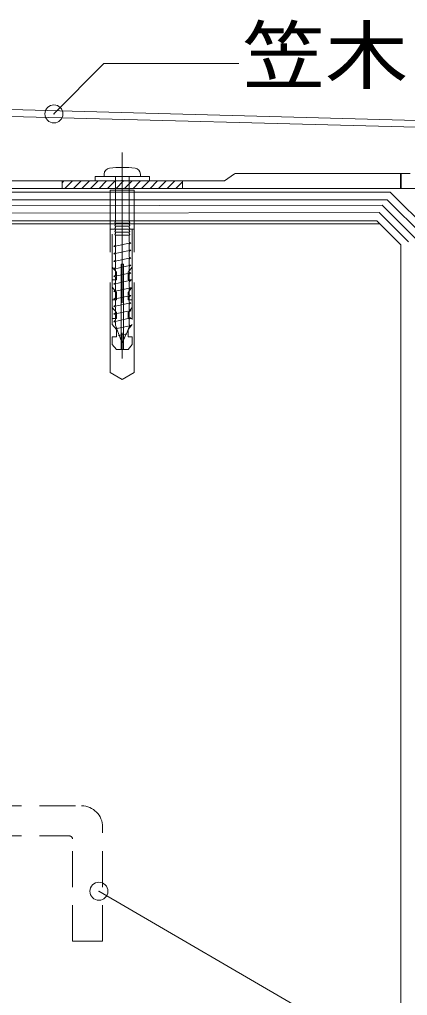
# Model space of a CAD drawing. Units: millimetres on the paper, enlarged 4 times, with parts at other scales. Extents: x -736 to 804, y -554 to 486.
# Drawn here: x 447.8 to 499.4, y 55.7 to 185.4 of the extents above; entities that cross this region are included whole.
import ezdxf
from ezdxf.enums import TextEntityAlignment as Align

# ---------------------------------------------------------------- set-up
doc = ezdxf.new("R2010")
doc.units = ezdxf.units.MM
doc.header["$LTSCALE"] = 4
doc.header["$PDMODE"] = 32
doc.header["$PDSIZE"] = 2.4
for name, pattern in [('CHAIN1', [8, 5, -1, 1, -1]), ('DASHED1', [1.8, 1.2, -0.6]), ('DASHED3', [4, 3, -1])]:
    doc.linetypes.add(name, pattern=pattern)
for name, color, linetype, lineweight in [('0-1_躯体', 7, 'Continuous', 18), ('0-3_鋼材', 6, 'Continuous', 18), ('0-4_その他資材', 7, 'Continuous', 18), ('0-5_建具', 4, 'Continuous', 9), ('0-9_部材名・寸法', 7, 'Continuous', 18)]:
    doc.layers.add(name, color=color, linetype=linetype, lineweight=lineweight)
doc.styles.add('ＭＳ ゴシック', font='')
doc.styles.get('ＭＳ ゴシック').set_extended_font_data('MS Gothic')

msp = doc.modelspace()

# ---------------------------------------------------------------- linework, layer by layer
at = {"layer": '0-1_躯体', "color": 3}
for p, q in [((495.676, 158.214), (498.476, 155.414)), ((498.476, 155.414), (498.476, -23.786))]:
    msp.add_line(p, q, dxfattribs=at)
msp.add_lwpolyline([(426.476, -83.786), (426.476, 158.214), (495.676, 158.214)], dxfattribs=at)
at = {"layer": '0-3_鋼材', "linetype": 'DASHED1'}
for p, q in [((428.868, 80.851), (456.068, 80.851)), ((428.868, 76.851), (454.468, 76.851)), ((454.868, 62.851), (454.868, 76.451))]:
    msp.add_line(p, q, dxfattribs=at)
msp.add_lwpolyline([(454.868, 62.851), (458.868, 62.851), (458.868, 78.051)], dxfattribs=at)
for centre, radius in [((456.068, 78.051), 2.8), ((454.468, 76.451), 0.4)]:
    msp.add_arc(centre, radius, 0, 90, dxfattribs=at)
at = {"layer": '0-4_その他資材', "color": 2}
for p, q in [((497.076, 162.414), (377.476, 162.414)), ((497.076, 162.414), (502.475, 157.014)), ((377.476, 161.414), (496.675, 161.414)), ((496.675, 161.414), (501.475, 156.614)), ((495.582, 159.707), (377.476, 159.492)), ((495.582, 159.707), (499.475, 155.814)), ((377.476, 158.614), (495.276, 158.614)), ((495.276, 158.614), (498.476, 155.414)), ((498.476, 155.414), (498.476, -12.986))]:
    msp.add_line(p, q, dxfattribs=at)
msp.add_lwpolyline([(377.476, 160.492), (495.982, 160.707), (500.475, 156.214)], dxfattribs=at)
at = {"layer": '0-5_建具'}
for p, q in [((370.608, 175.443), (516.476, 171.526)), ((369.977, 174.539), (516.452, 170.606)), ((459.076, 164.502), (459.076, 164.808)), ((476.368, 164.866), (475.048, 163.938)), ((499.701, 164.902), (476.42, 164.902)), ((498.436, 164.902), (498.436, 162.902)), ((498.476, 164.902), (498.476, 162.902)), ((498.516, 164.902), (498.516, 162.902)), ((474.933, 163.902), (444.834, 163.902)), ((453.476, 163.902), (469.476, 163.902)), ((453.476, 163.647), (453.73, 163.902)), ((453.476, 162.902), (453.476, 163.902)), ((453.862, 162.902), (454.862, 163.902)), ((454.993, 162.902), (455.993, 163.902)), ((456.124, 162.902), (457.124, 163.902)), ((457.256, 162.902), (458.256, 163.902)), ((457.876, 164.502), (457.876, 163.902)), ((465.076, 164.502), (457.876, 164.502)), ((457.876, 163.902), (465.076, 163.902)), ((458.387, 162.902), (459.387, 163.902)), ((459.519, 162.902), (460.519, 163.902)), ((460.65, 162.902), (461.65, 163.902)), ((461.781, 162.902), (462.781, 163.902)), ((462.913, 162.902), (463.913, 163.902)), ((464.044, 162.902), (465.044, 163.902)), ((465.076, 163.902), (465.076, 164.502)), ((465.175, 162.902), (466.175, 163.902)), ((466.307, 162.902), (467.307, 163.902)), ((467.438, 162.902), (468.438, 163.902)), ((468.57, 162.902), (469.476, 163.808)), ((469.476, 163.902), (469.476, 162.902)), ((443.834, 162.902), (506.476, 162.902))]:
    msp.add_line(p, q, dxfattribs=at)
at = {"layer": '0-5_建具', "linetype": 'CHAIN1'}
msp.add_line((461.476, 167.702), (461.476, 140.302), dxfattribs=at)
at = {"layer": '0-5_建具', "linetype": 'DASHED3'}
for p, q in [((460.556, 164.502), (460.556, 158.502)), ((462.396, 158.502), (462.396, 164.502)), ((459.876, 157.502), (459.876, 162.702)), ((462.396, 158.302), (460.556, 158.302)), ((460.556, 158.302), (460.556, 158.102)), ((462.396, 158.502), (462.476, 158.402)), ((462.476, 158.402), (462.396, 158.302)), ((462.396, 158.102), (462.396, 158.302)), ((463.076, 157.502), (459.876, 157.502)), ((459.876, 138.426), (459.876, 157.502)), ((460.142, 157.502), (462.809, 157.502)), ((460.142, 144.835), (460.142, 157.502)), ((462.396, 157.902), (460.556, 157.902)), ((460.556, 157.902), (460.556, 157.702)), ((460.556, 157.502), (460.556, 157.302)), ((462.396, 157.502), (460.556, 157.502)), ((462.396, 157.102), (460.556, 157.102)), ((460.556, 157.102), (460.556, 156.902)), ((462.396, 158.102), (462.476, 158.002)), ((462.476, 158.002), (462.396, 157.902)), ((462.396, 157.702), (462.396, 157.902)), ((462.396, 157.702), (462.476, 157.602)), ((462.476, 157.602), (462.396, 157.502)), ((462.396, 157.302), (462.396, 157.502)), ((462.396, 157.302), (462.476, 157.202)), ((462.476, 157.202), (462.396, 157.102)), ((462.396, 156.902), (462.396, 157.102)), ((462.809, 157.502), (462.809, 144.835)), ((463.076, 138.426), (463.076, 157.502)), ((462.596, 155.702), (460.356, 155.202)), ((460.556, 156.702), (460.556, 155.386)), ((462.396, 156.702), (460.556, 156.702)), ((462.396, 156.902), (462.476, 156.802)), ((462.476, 156.802), (462.396, 156.702)), ((462.396, 155.765), (462.396, 156.702)), ((462.596, 154.702), (460.356, 154.202)), ((460.556, 155.139), (460.556, 154.386)), ((462.396, 154.765), (462.396, 155.518)), ((462.396, 153.765), (462.396, 154.518)), ((462.596, 153.702), (460.356, 153.202)), ((460.556, 154.139), (460.556, 153.386)), ((460.556, 153.139), (460.556, 152.386)), ((462.396, 153.765), (462.596, 153.702)), ((462.596, 153.702), (462.396, 153.518)), ((462.396, 152.765), (462.396, 153.518)), ((460.716, 151.769), (460.142, 152.435)), ((462.596, 152.702), (460.356, 152.202)), ((460.556, 152.139), (460.556, 151.386)), ((460.716, 150.769), (460.716, 151.769)), ((461.309, 152.835), (461.309, 141.502)), ((461.309, 152.835), (461.642, 152.835)), ((461.642, 141.502), (461.642, 152.835)), ((462.809, 152.435), (462.236, 151.769)), ((462.236, 151.769), (462.236, 150.769)), ((462.396, 152.765), (462.596, 152.702)), ((462.596, 152.702), (462.396, 152.518)), ((462.396, 151.765), (462.396, 152.518)), ((460.142, 150.769), (460.716, 150.769)), ((462.596, 151.702), (460.356, 151.202)), ((462.596, 150.702), (460.356, 150.202)), ((460.556, 151.139), (460.556, 150.386)), ((462.236, 150.769), (462.809, 150.769)), ((462.396, 150.765), (462.396, 151.518)), ((462.396, 150.765), (462.596, 150.702)), ((462.596, 150.702), (462.396, 150.518)), ((462.396, 149.765), (462.396, 150.518)), ((460.716, 149.102), (460.142, 149.769)), ((462.596, 149.702), (460.356, 149.202)), ((460.556, 150.139), (460.556, 149.386)), ((462.809, 149.769), (462.236, 149.102)), ((462.396, 148.765), (462.396, 149.518)), ((460.142, 148.102), (460.716, 148.102)), ((462.596, 148.702), (460.356, 148.202)), ((460.556, 149.139), (460.556, 148.386)), ((460.556, 148.139), (460.556, 147.386)), ((460.716, 148.102), (460.716, 149.102)), ((462.236, 149.102), (462.236, 148.102)), ((462.236, 148.102), (462.809, 148.102)), ((462.396, 148.765), (462.596, 148.702)), ((462.596, 148.702), (462.396, 148.518)), ((462.396, 147.765), (462.396, 148.518)), ((460.716, 146.435), (460.142, 147.102)), ((462.596, 147.702), (460.356, 147.202)), ((460.356, 147.202), (460.556, 147.386)), ((460.556, 147.139), (460.356, 147.202)), ((462.596, 146.702), (460.356, 146.202)), ((460.556, 147.139), (460.556, 146.386)), ((462.809, 147.102), (462.236, 146.435)), ((462.396, 146.765), (462.396, 147.518)), ((460.142, 145.635), (460.716, 145.635)), ((462.596, 145.702), (460.356, 145.202)), ((460.556, 146.139), (460.556, 145.386)), ((460.716, 145.635), (460.716, 146.435)), ((462.236, 146.435), (462.236, 145.635)), ((462.236, 145.635), (462.809, 145.635)), ((462.396, 145.765), (462.396, 146.518)), ((462.396, 145.765), (462.596, 145.702)), ((462.596, 145.702), (462.396, 145.518)), ((462.396, 144.765), (462.396, 145.518)), ((460.716, 144.169), (460.142, 144.835)), ((460.556, 144.748), (460.556, 145.139)), ((460.698, 144.37), (460.556, 144.748)), ((462.596, 144.702), (460.567, 144.249)), ((460.716, 143.169), (460.716, 144.169)), ((460.767, 144.186), (461.06, 143.408)), ((462.016, 143.604), (462.396, 144.518)), ((462.809, 144.835), (462.236, 144.169)), ((462.236, 144.169), (462.236, 143.169)), ((462.075, 143.586), (460.99, 143.344)), ((462.236, 143.169), (462.809, 143.169)), ((462.809, 143.169), (462.809, 142.169)), ((460.716, 141.502), (462.236, 141.502)), ((462.809, 142.169), (462.236, 141.502)), ((459.876, 138.426), (461.476, 137.502)), ((463.076, 138.426), (461.476, 137.502))]:
    msp.add_line(p, q, dxfattribs=at)
at = {"layer": '0-5_建具'}
msp.add_lwpolyline([(463.876, 164.808), (463.876, 164.502), (459.076, 164.502)], dxfattribs=at)
at = {"layer": '0-5_建具', "linetype": 'DASHED3'}
for points in [[(459.876, 162.702), (463.076, 162.702), (463.076, 157.502)], [(460.556, 158.302), (460.476, 158.402), (460.556, 158.502)], [(460.556, 157.902), (460.476, 158.002), (460.556, 158.102)], [(460.556, 157.502), (460.476, 157.602), (460.556, 157.702)], [(460.556, 157.102), (460.476, 157.202), (460.556, 157.302)], [(460.556, 156.702), (460.476, 156.802), (460.556, 156.902)], [(462.396, 155.765), (462.596, 155.702), (462.396, 155.518)], [(460.556, 155.139), (460.356, 155.202), (460.556, 155.386)], [(460.556, 154.139), (460.356, 154.202), (460.556, 154.386)], [(462.396, 154.765), (462.596, 154.702), (462.396, 154.518)], [(460.556, 153.139), (460.356, 153.202), (460.556, 153.386)], [(460.556, 152.139), (460.356, 152.202), (460.556, 152.386)], [(462.396, 151.765), (462.596, 151.702), (462.396, 151.518)], [(460.556, 151.139), (460.356, 151.202), (460.556, 151.386)], [(460.556, 150.139), (460.356, 150.202), (460.556, 150.386)], [(460.556, 149.139), (460.356, 149.202), (460.556, 149.386)], [(462.396, 149.765), (462.596, 149.702), (462.396, 149.518)], [(460.556, 148.139), (460.356, 148.202), (460.556, 148.386)], [(462.396, 147.765), (462.596, 147.702), (462.396, 147.518)], [(462.396, 146.765), (462.596, 146.702), (462.396, 146.518)], [(460.556, 146.139), (460.356, 146.202), (460.556, 146.386)], [(460.556, 145.139), (460.356, 145.202), (460.556, 145.386)], [(460.767, 144.186), (460.567, 144.249), (460.767, 144.433)], [(462.396, 144.765), (462.596, 144.702), (462.396, 144.518)], [(460.716, 141.502), (460.142, 142.169), (460.142, 143.169), (460.716, 143.169)], [(461.097, 143.31), (460.99, 143.344), (461.06, 143.408)], [(461.097, 143.31), (461.476, 142.302), (461.968, 143.487)], [(462.016, 143.604), (462.075, 143.586), (461.968, 143.487)]]:
    msp.add_lwpolyline(points, dxfattribs=at)
at = {"layer": '0-5_建具'}
for centre, radius, start, end in [((459.876, 164.808), 0.8, 96.70699, 180), ((461.476, 151.202), 14.5, 90, 96.70699), ((461.476, 151.202), 14.5, 83.293, 90), ((463.076, 164.808), 0.8, 0, 83.293), ((461.476, 163.902), 0.12, 0, 180), ((474.933, 164.102), 0.2, 270, 305.09501)]:
    msp.add_arc(centre, radius, start, end, dxfattribs=at)
at = {"layer": '0-9_部材名・寸法'}
for p, q in [((452.399, 172.818), (459.018, 179.523)), ((459.018, 179.523), (476.974, 179.523)), ((458.37, 69.502), (518.985, 34.22))]:
    msp.add_line(p, q, dxfattribs=at)
for p in [(452.399, 172.818), (458.37, 69.502)]:
    msp.add_point(p, dxfattribs=at)

# ---------------------------------------------------------------- texts
at = {"layer": '0-9_部材名・寸法', "style": 'ＭＳ ゴシック', "width": 1.1}
msp.add_text('笠木', height=7.331, dxfattribs=at).set_placement((477.433, 174.711), align=Align.BOTTOM_LEFT)

doc.saveas('drawing.dxf')
